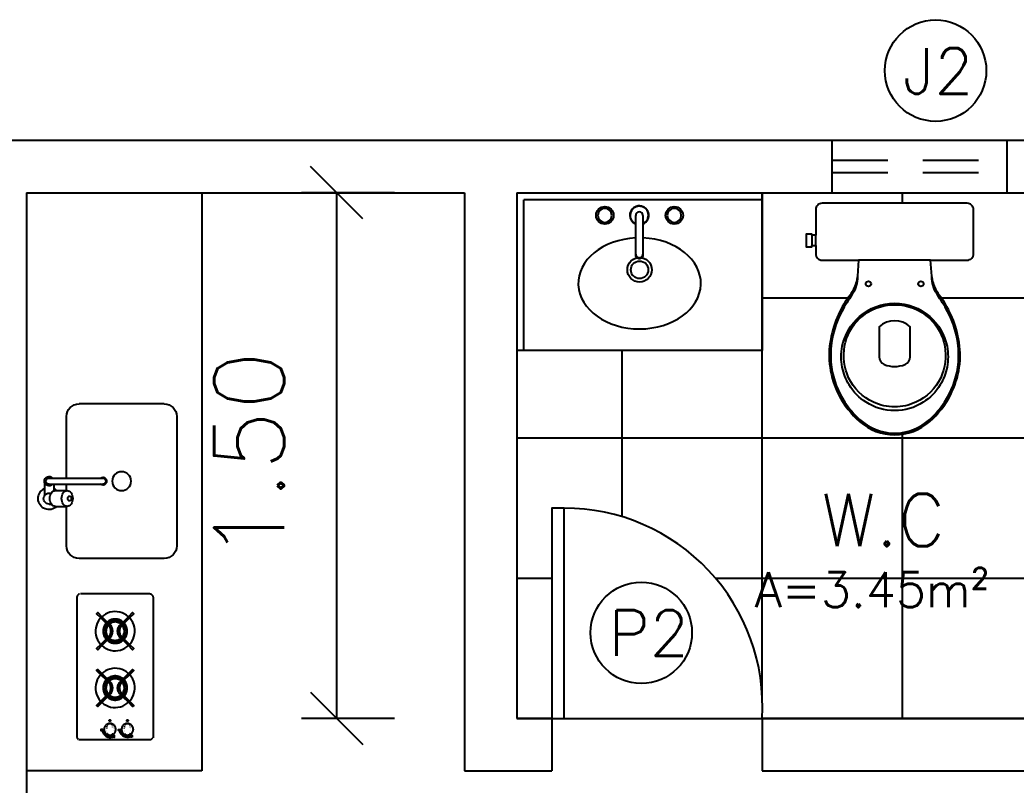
# Model space of a CAD drawing. Header units: millimetres. Extents: x 45003 to 46969, y 6653 to 6979.
# Drawn here: x 45084.497 to 45087.341, y 6719.769 to 6721.953 of the extents above; entities that cross this region are included whole.
import ezdxf

# ---------------------------------------------------------------- set-up
doc = ezdxf.new("R2010")
doc.units = ezdxf.units.MM
doc.linetypes.add('HIDDEN', pattern=[9.525, 6.35, -3.175])
for name, color, linetype in [('ARQ-ALVENARIA', 4, 'Continuous'), ('ARQ-COTAS', 30, 'Continuous'), ('ARQ-EQ-COZ', 1, 'Continuous'), ('ARQ-ESQ-01', 1, 'Continuous'), ('ARQ-ESQ-02', 2, 'Continuous'), ('ARQ-HACHURA', 253, 'Continuous'), ('ARQ-PENA-FINA-CINZA', 8, 'Continuous'), ('ARQ-PROJ-01', 1, 'HIDDEN'), ('ARQ-PÇ-HIDROSSAN', 7, 'Continuous'), ('ARQ-TEXTO2', 2, 'Continuous'), ('ARQ-TEXTO3', 3, 'Continuous')]:
    doc.layers.add(name, color=color, linetype=linetype)
doc.styles.add('ROMANS', font='romans.shx')
doc.styles.add('Romans_Anot', font='romans.shx')
doc.dimstyles.new('Escala 1-100', dxfattribs={"dimtxt": 0.2, "dimasz": 0.15, "dimexe": 0.1, "dimexo": 0.2, "dimgap": 0.15, "dimtad": 1, "dimzin": 4, "dimdsep": 46, "dimtxsty": 'Romans_Anot', "dimblk": 'OBLIQUE', "dimcen": 0.25, "dimclrd": 256, "dimclre": 256, "dimclrt": 2, "dimadec": 0, "dimazin": 0, "dimtfac": 1, "dimtix": 1, "dimtmove": 2, "dimatfit": 3, "dimfxl": 0, "dimlwd": -1, "dimlwe": -1, "dimarcsym": 0})

# ---------------------------------------------------------------- blocks, each defined once
blk = doc.blocks.new('cx-ac-01-planta')
for points in [[(0.661, 0, 0.182004), (0.623, 0.1, 0.098298), (0.548, 0.159, 0.085166), (0.468, 0.1845, 0.08648), (0.388, 0.1825, 0.067868), (0.318, 0.1605, 0.06199), (0.261, 0.1265, -0.060779), (0.228, 0.1105, -0.023796), (0.208, 0.106), (0.1625, 0.1028), (0.1625, 0.207, 0.424217), (0.1435, 0.225), (0.121, 0.225), (0.091, 0.225), (0.018, 0.225, 0.418036), (0, 0.207), (0, 0), (0, -0.207, 0.418036), (0.018, -0.225), (0.091, -0.225), (0.091, -0.2365), (0.088, -0.2365), (0.088, -0.2525), (0.106, -0.2525), (0.124, -0.2525), (0.124, -0.2365), (0.121, -0.2365), (0.121, -0.225), (0.1435, -0.225, 0.424217), (0.1625, -0.207), (0.1625, -0.1028), (0.208, -0.106, -0.023796), (0.228, -0.1105, -0.060779), (0.261, -0.1265, 0.06199), (0.318, -0.1605, 0.067868), (0.388, -0.1825, 0.08648), (0.468, -0.1845, 0.085166), (0.548, -0.159, 0.098298), (0.623, -0.1, 0.182004)], [(0.2855, 0, -0.18052), (0.323, 0.1, -0.167158), (0.408, 0.1495, -0.1), (0.468, 0.1495, -0.096291), (0.518, 0.13, -0.13332), (0.568, 0.081, -0.150886), (0.5915, 0, -0.150886), (0.568, -0.081, -0.13332), (0.518, -0.13, -0.096291), (0.468, -0.1495, -0.1), (0.408, -0.1495, -0.167158), (0.323, -0.1, -0.18052)], [(0.2895, 0, -0.186957), (0.329, 0.1, -0.162455), (0.408, 0.143, -0.149476), (0.498, 0.1315, -0.171119), (0.568, 0.0605, -0.104122), (0.5815, 0, -0.104122), (0.568, -0.0605, -0.171119), (0.498, -0.1315, -0.149476), (0.408, -0.143, -0.162455), (0.329, -0.1, -0.186957)], [(0.46, 0.03, 0.276984), (0.438, 0.0445), (0.353, 0.0445, 0.393258), (0.353, -0.0445), (0.438, -0.0445, 0.276984), (0.46, -0.03, 0.2)]]:
    blk.add_lwpolyline(points, format="xyb", close=True)
blk.add_lwpolyline([(0.21, -0.1064, -0.148706), (0.258, -0.12, -0.01798), (0.278, -0.1325, 0.048524), (0.328, -0.16, 0.075808), (0.408, -0.1815, 0.05), (0.468, -0.1805, 0.109053), (0.568, -0.142, 0.065752), (0.617, -0.1, 0.186957), (0.6565, 0, 0.186957), (0.617, 0.1, 0.065752), (0.568, 0.142, 0.109053), (0.468, 0.1805, 0.05), (0.408, 0.1815, 0.075808), (0.328, 0.16, 0.048524), (0.278, 0.1325, -0.01798), (0.258, 0.12, -0.148706), (0.21, 0.1064, -0.148706)], format="xyb")
for points in [[(0.1625, 0.1028), (0.1625, 0), (0.1625, -0.1028)], [(0.121, -0.225), (0.091, -0.225)], [(0.091, -0.2365), (0.121, -0.2365)]]:
    blk.add_lwpolyline(points)
for centre in [(0.23, 0.075), (0.23, -0.075)]:
    blk.add_circle(centre, 0.0075)
blk = doc.blocks.new('Cubinox-e-pl')
for p, q in [((0.445, 0.245), (0.175, 0.245)), ((0.135, 0.205), (0.135, 0.08)), ((0.485, -0.205), (0.485, 0.205)), ((0.08, 0.0725), (0.087, 0.0725)), ((0.0996, 0.08), (0.1372, 0.08)), ((0.065, 0), (0.065, 0.0435)), ((0.08, 0.0375), (0.087, 0.0375)), ((0.08, 0.01), (0.25, 0.01)), ((0.095, 0.01), (0.095, 0.0309)), ((0.0996, 0.03), (0.1372, 0.03)), ((0.135, 0.03), (0.135, 0.01)), ((0.08, -0.01), (0.25, -0.01)), ((0.135, -0.01), (0.135, -0.205)), ((0.445, -0.245), (0.175, -0.245))]:
    blk.add_line(p, q)
blk.add_lwpolyline([(0.0996, 0.08, 0.133256), (0.0932, 0.0783, 0.106756), (0.0871, 0.0727, 0.082828), (0.0834, 0.0649, 0.071352), (0.0819, 0.055, 0.071352), (0.0834, 0.0451, 0.082828), (0.0871, 0.0373, 0.106756), (0.0932, 0.0317, 0.133256), (0.0996, 0.03, 0.133256)], format="xyb")
for points in [[(0.1372, 0.03, 0.133256), (0.1436, 0.0317, 0.106756), (0.1497, 0.0373, 0.082828), (0.1535, 0.0451, 0.071352), (0.1549, 0.055, 0.071352), (0.1535, 0.0649, 0.082828), (0.1497, 0.0727, 0.106756), (0.1436, 0.0783, 0.133256), (0.1372, 0.08, 0.133256), (0.1308, 0.0783, 0.106756), (0.1247, 0.0727, 0.082828), (0.121, 0.0649, 0.071352), (0.1195, 0.055, 0.071352), (0.121, 0.0451, 0.082828), (0.1247, 0.0373, 0.106756), (0.1308, 0.0317, 0.133256)], [(0.1447, 0.0625, 0.133256), (0.1428, 0.062, 0.106756), (0.141, 0.0603, 0.082828), (0.1398, 0.058, 0.071352), (0.1394, 0.055, 0.071352), (0.1398, 0.052, 0.082828), (0.141, 0.0497, 0.106756), (0.1428, 0.048, 0.133256), (0.1447, 0.0475, 0.133256), (0.1466, 0.048, 0.106756), (0.1485, 0.0497, 0.082828), (0.1496, 0.052, 0.071352), (0.15, 0.055, 0.071352), (0.1496, 0.058, 0.082828), (0.1485, 0.0603, 0.106756), (0.1466, 0.062, 0.133256)]]:
    blk.add_lwpolyline(points, format="xyb", close=True)
blk.add_circle((0.31, 0), 0.03)
for centre, radius, start, end in [((0.175, 0.205), 0.04, 90, 180), ((0.445, 0.205), 0.04, 0, 90), ((0.08, 0.055), 0.035, 45.5847, 244.6231), ((0.08, 0.055), 0.0175, 90, 204.62), ((0.055, 0.0435), 0.01, 0, 24.62), ((0.08, 0.055), 0.0175, 211.0027, 270), ((0.08, 0), 0.015, 41.8103, 318.1897), ((0.08, 0), 0.01, 90.0002, 270.0002), ((0.08, 0.055), 0.035, 295.3769, 314.4153), ((0.25, 0), 0.0125, 233.1301, 126.8699), ((0.25, 0), 0.01, 270.0001, 90.0001), ((0.175, -0.205), 0.04, 180, 270), ((0.445, -0.205), 0.04, 270, 0)]:
    blk.add_arc(centre, radius, start, end)
blk = doc.blocks.new('_Oblique')
at = {"color": 0, "linetype": 'ByBlock', "lineweight": -2}
blk.add_line((-0.5, -0.5), (0.5, 0.5), dxfattribs=at)
blk = doc.blocks.new('*D206')
at = {"layer": 'ARQ-COTAS', "transparency": 16777216}
for p, q in [((45085.5665, 6721.4595), (45085.3017, 6721.4595)), ((45085.4017, 6721.4595), (45085.4017, 6719.9595)), ((45085.5665, 6719.9595), (45085.3017, 6719.9595))]:
    blk.add_line(p, q, dxfattribs=at)
at = {"layer": 'Defpoints', "color": 0, "transparency": 16777216}
for p in [(45085.7665, 6721.4595), (45085.4017, 6719.9595), (45085.7665, 6719.9595)]:
    blk.add_point(p, dxfattribs=at)
at = {"layer": 'ARQ-COTAS', "transparency": 16777216, "xscale": 0.15, "yscale": 0.15, "zscale": 0.15}
for p, rotation in [((45085.4017, 6721.4595), 90), ((45085.4017, 6719.9595), 270)]:
    blk.add_blockref('_Oblique', p, dxfattribs=dict(at, rotation=rotation))
at = {"layer": 'ARQ-COTAS', "color": 2, "transparency": 16777216, "insert": (45085.1517, 6720.7095), "char_height": 0.2, "attachment_point": 5, "rotation": 90, "style": 'Romans_Anot'}
blk.add_mtext('1.50', dxfattribs=at)

msp = doc.modelspace()

# ---------------------------------------------------------------- hatches: boundary and pattern name
at = {"layer": 'ARQ-HACHURA'}
h = msp.add_hatch(dxfattribs=at)
h.set_pattern_fill('_USER', color=256, scale=0.4, double=1, pattern_type=0)
h.set_pattern_definition([(0, (45088.2165, 6719.95947), (0, 0.4), []), (90, (45088.2165, 6719.95947), (-0.4, 2e-17), [])])
h.paths.add_polyline_path([(45087.3665, 6721.4595), (45087.3165, 6721.4595), (45086.8165, 6721.4595), (45086.6165, 6721.4595), (45086.6165, 6721.0095), (45085.9165, 6721.0095), (45085.9165, 6719.9595), (45086.0165, 6719.9595), (45086.0165, 6720.5595), (45086.0515, 6720.5595, -0.431918), (45086.6165, 6719.9595), (45087.3665, 6719.9595)])
h.paths.add_polyline_path([(45086.8103, 6720.9615, -0.08648), (45086.8123, 6721.0415, -0.067868), (45086.8343, 6721.1115, -0.06199), (45086.8683, 6721.1685, 0.060779), (45086.8843, 6721.2015, 0.023796), (45086.8888, 6721.2215), (45086.8921, 6721.267), (45086.7882, 6721.267, -0.40428), (45086.7698, 6721.2844), (45086.7698, 6721.3085), (45086.7583, 6721.3085), (45086.7583, 6721.3055), (45086.7423, 6721.3055), (45086.7423, 6721.3235), (45086.7423, 6721.3415), (45086.7583, 6721.3415), (45086.7698, 6721.3385), (45086.7698, 6721.4115, -0.414559), (45086.7876, 6721.4295), (45086.9948, 6721.4295), (45087.2019, 6721.4295, -0.413869), (45087.2198, 6721.4117), (45087.2198, 6721.3385), (45087.2198, 6721.3085), (45087.2198, 6721.286, -0.424217), (45087.2018, 6721.267), (45087.0976, 6721.267), (45087.1008, 6721.2215, 0.023796), (45087.1053, 6721.2015, 0.060779), (45087.1213, 6721.1685, -0.06199), (45087.1553, 6721.1115, -0.067868), (45087.1773, 6721.0415, -0.08648), (45087.1793, 6720.9615, -0.085166), (45087.1538, 6720.8815, -0.098298), (45087.0948, 6720.8065, -0.182004), (45086.9948, 6720.7685, -0.182004), (45086.8948, 6720.8065, -0.098298), (45086.8358, 6720.8815, -0.085166)], flags=16)
h.paths.add_polyline_path([(45086.8453, 6720.9615, -0.1), (45086.8453, 6721.0215, -0.167158), (45086.8948, 6721.1065, -0.18052), (45086.9948, 6721.144, -0.18052), (45087.0948, 6721.1065, -0.167158), (45087.1443, 6721.0215, -0.1), (45087.1443, 6720.9615, -0.096291), (45087.1248, 6720.9115, -0.13332), (45087.0758, 6720.8615, -0.150886), (45086.9948, 6720.838, -0.150886), (45086.9138, 6720.8615, -0.13332), (45086.8648, 6720.9115, -0.096291)], flags=0)
h.paths.add_polyline_path([(45086.8518, 6721.0215, -0.162455), (45086.8948, 6721.1005, -0.186957), (45086.9948, 6721.14, -0.186957), (45087.0948, 6721.1005, -0.162455), (45087.1378, 6721.0215, -0.149476), (45087.1263, 6720.9315, -0.171119), (45087.0553, 6720.8615, -0.104122), (45086.9948, 6720.848, -0.104122), (45086.9343, 6720.8615, -0.171119), (45086.8633, 6720.9315, -0.149476)], flags=0)
h.paths.add_polyline_path([(45086.9503, 6720.9915), (45086.9503, 6721.0765, -0.393258), (45087.0393, 6721.0765), (45087.0393, 6720.9936, -0.299905), (45087.0248, 6720.9695, -0.2), (45086.9648, 6720.9695, -0.276984)], flags=0)
h.paths.add_polyline_path([(45086.9123, 6721.1995, -1), (45086.9273, 6721.1995, -1)], flags=0)
h.paths.add_polyline_path([(45087.0623, 6721.1995, -1), (45087.0773, 6721.1995, -1)], flags=0)
h.paths.add_polyline_path([(45088.2165, 6721.4595), (45087.8271, 6721.4595), (45087.8271, 6721.2511), (45087.8331, 6721.2511), (45087.8331, 6721.2428), (45087.859, 6721.1462), (45087.8632, 6721.1462), (45087.8632, 6721.1379), (45087.7698, 6721.1379), (45087.7698, 6721.1462), (45087.7739, 6721.1462), (45087.7998, 6721.2428), (45087.7998, 6721.2511), (45087.8059, 6721.2511), (45087.8059, 6721.4595), (45087.3665, 6721.4595), (45087.3665, 6719.9595), (45088.2165, 6719.9595)])
h.paths.add_polyline_path([(45086.5706, 6720.2265), (45087.3444, 6720.2265), (45087.3444, 6720.4015), (45086.5706, 6720.4015)], flags=24)
h.paths.add_polyline_path([(45086.7466, 6720.4129), (45087.1788, 6720.4129), (45087.1788, 6720.6379), (45086.7466, 6720.6379)], flags=24)

# ---------------------------------------------------------------- linework, layer by layer
at = {"layer": 'ARQ-ALVENARIA'}
for p, q in [((45083.4665, 6721.6095), (45086.8165, 6721.6095)), ((45086.8165, 6721.4595), (45086.8165, 6721.6095)), ((45087.3165, 6721.6095), (45089.5165, 6721.6095)), ((45087.3165, 6721.4595), (45087.3165, 6721.6095)), ((45084.5165, 6721.4595), (45085.7665, 6721.4595)), ((45084.5165, 6721.4595), (45084.5165, 6716.1095)), ((45085.7665, 6721.4595), (45085.7665, 6719.8095)), ((45085.9165, 6721.4595), (45086.8165, 6721.4595)), ((45085.9165, 6721.4595), (45085.9165, 6719.9595)), ((45087.3165, 6721.4595), (45088.2165, 6721.4595)), ((45085.9165, 6719.9595), (45086.0165, 6719.9595)), ((45086.0165, 6719.9595), (45086.0165, 6719.8095)), ((45086.6165, 6719.9595), (45088.2165, 6719.9595)), ((45086.6165, 6719.9595), (45086.6165, 6719.8095)), ((45085.7665, 6719.8095), (45086.0165, 6719.8095)), ((45086.6165, 6719.8095), (45088.2165, 6719.8095))]:
    msp.add_line(p, q, dxfattribs=at)
at = {"layer": 'ARQ-EQ-COZ'}
for p, q in [((45085.0165, 6721.4595), (45085.0165, 6719.8095)), ((45084.7897, 6720.2247), (45084.7894, 6720.2251)), ((45084.7916, 6720.222), (45084.7897, 6720.2247)), ((45084.7932, 6720.2191), (45084.7916, 6720.222)), ((45084.7944, 6720.216), (45084.7932, 6720.2191)), ((45084.7852, 6720.1956), (45084.7894, 6720.1914)), ((45084.7894, 6720.1914), (45084.7913, 6720.1939)), ((45084.7913, 6720.1939), (45084.7929, 6720.1968)), ((45084.7929, 6720.1968), (45084.7942, 6720.1998)), ((45084.7942, 6720.1998), (45084.795, 6720.203)), ((45084.7951, 6720.2128), (45084.7944, 6720.216)), ((45084.795, 6720.203), (45084.7955, 6720.2063)), ((45084.7955, 6720.2096), (45084.7951, 6720.2128)), ((45084.7955, 6720.2063), (45084.7955, 6720.2096)), ((45084.7897, 6720.0627), (45084.7894, 6720.0631)), ((45084.7916, 6720.06), (45084.7897, 6720.0627)), ((45084.7932, 6720.0571), (45084.7916, 6720.06)), ((45084.7944, 6720.054), (45084.7932, 6720.0571)), ((45084.7951, 6720.0508), (45084.7944, 6720.054)), ((45084.7955, 6720.0476), (45084.7951, 6720.0508)), ((45084.7955, 6720.0443), (45084.7955, 6720.0476)), ((45084.7852, 6720.0336), (45084.7894, 6720.0294)), ((45084.7894, 6720.0294), (45084.7913, 6720.0319)), ((45084.7913, 6720.0319), (45084.7929, 6720.0348)), ((45084.7929, 6720.0348), (45084.7942, 6720.0378)), ((45084.7942, 6720.0378), (45084.795, 6720.041)), ((45084.795, 6720.041), (45084.7955, 6720.0443)), ((45084.7514, 6719.9436), (45084.7511, 6719.9436)), ((45084.7531, 6719.944), (45084.7531, 6719.944)), ((45084.7583, 6719.9433), (45084.758, 6719.9434)), ((45084.7593, 6719.9428), (45084.7593, 6719.9429)), ((45084.8014, 6719.9436), (45084.8011, 6719.9436)), ((45084.8031, 6719.944), (45084.8031, 6719.944)), ((45084.8083, 6719.9433), (45084.808, 6719.9434)), ((45084.8093, 6719.9428), (45084.8093, 6719.9429)), ((45084.7453, 6719.9256), (45084.7453, 6719.9256)), ((45084.7456, 6719.921), (45084.7456, 6719.921)), ((45084.7587, 6719.9126), (45084.7588, 6719.9127)), ((45084.7633, 6719.9256), (45084.7633, 6719.9256)), ((45084.7953, 6719.9256), (45084.7953, 6719.9256)), ((45084.7956, 6719.921), (45084.7956, 6719.921)), ((45084.8087, 6719.9126), (45084.8088, 6719.9127)), ((45084.8133, 6719.9256), (45084.8133, 6719.9256)), ((45085.0165, 6719.8095), (45084.5165, 6719.8095))]:
    msp.add_line(p, q, dxfattribs=at)
for points in [[(45084.6598, 6720.305), (45084.6598, 6719.9079), (45084.6599, 6719.9065), (45084.6601, 6719.9052), (45084.6606, 6719.9039), (45084.6612, 6719.9027), (45084.6619, 6719.9015), (45084.6628, 6719.9005), (45084.6638, 6719.8996)], [(45084.6675, 6720.3141), (45084.6662, 6720.3136), (45084.665, 6720.313), (45084.6638, 6720.3123), (45084.6628, 6720.3114), (45084.6619, 6720.3104), (45084.6612, 6720.3092), (45084.6606, 6720.308), (45084.6601, 6720.3067), (45084.6599, 6720.3054)], [(45084.8784, 6719.904), (45084.8784, 6720.304), (45084.8783, 6720.3054), (45084.8781, 6720.3067), (45084.8776, 6720.308), (45084.877, 6720.3092), (45084.8763, 6720.3104), (45084.8754, 6720.3114), (45084.8744, 6720.3123), (45084.8732, 6720.313), (45084.872, 6720.3136), (45084.8707, 6720.3141), (45084.8694, 6720.3143), (45084.868, 6720.3144), (45084.67, 6720.3144)], [(45084.7283, 6720.2461), (45084.7256, 6720.2431), (45084.7215, 6720.2374), (45084.7183, 6720.2311), (45084.7158, 6720.2246), (45084.7142, 6720.2177), (45084.7134, 6720.2107), (45084.7135, 6720.2037), (45084.7145, 6720.1967), (45084.7164, 6720.19), (45084.7191, 6720.1835), (45084.7226, 6720.1774), (45084.7269, 6720.1718), (45084.7282, 6720.1704)], [(45084.7492, 6720.2251), (45084.7483, 6720.226), (45084.7459, 6720.2285), (45084.7434, 6720.231), (45084.7283, 6720.2461), (45084.7163, 6720.2581), (45084.7195, 6720.2613), (45084.7314, 6720.2493), (45084.7466, 6720.2342), (45084.749, 6720.2317), (45084.7515, 6720.2292), (45084.7525, 6720.2283), (45084.7567, 6720.2241)], [(45084.8072, 6720.2494), (45084.8069, 6720.2497), (45084.8014, 6720.2541), (45084.7954, 6720.2578), (45084.789, 6720.2606), (45084.7822, 6720.2627), (45084.7753, 6720.2639), (45084.7683, 6720.2642), (45084.7613, 6720.2636), (45084.7544, 6720.2622), (45084.7478, 6720.2599), (45084.7415, 6720.2568), (45084.7356, 6720.2529), (45084.7314, 6720.2493)], [(45084.7928, 6720.188), (45084.7944, 6720.19), (45084.7965, 6720.1933), (45084.7982, 6720.1968), (45084.7994, 6720.2005), (45084.8001, 6720.2043), (45084.8004, 6720.2082), (45084.8001, 6720.2121), (45084.7994, 6720.216), (45084.7982, 6720.2197), (45084.7965, 6720.2232), (45084.7944, 6720.2265), (45084.7928, 6720.2285), (45084.7953, 6720.231), (45084.8104, 6720.2461), (45084.8224, 6720.2581), (45084.8192, 6720.2613), (45084.8072, 6720.2494), (45084.7921, 6720.2342), (45084.7896, 6720.2317), (45084.7891, 6720.2322), (45084.786, 6720.2345), (45084.7825, 6720.2363), (45084.7789, 6720.2378), (45084.7751, 6720.2387), (45084.7713, 6720.2392), (45084.7674, 6720.2392), (45084.7635, 6720.2387), (45084.7597, 6720.2378), (45084.7561, 6720.2363), (45084.7527, 6720.2345), (45084.7495, 6720.2322), (45084.749, 6720.2317)], [(45084.8104, 6720.1704), (45084.8131, 6720.1734), (45084.8171, 6720.1791), (45084.8204, 6720.1853), (45084.8229, 6720.1919), (45084.8245, 6720.1988), (45084.8252, 6720.2057), (45084.8251, 6720.2128), (45084.8241, 6720.2197), (45084.8222, 6720.2265), (45084.8195, 6720.233), (45084.816, 6720.2391), (45084.8118, 6720.2447), (45084.8104, 6720.2461)], [(45084.7434, 6720.231), (45084.7414, 6720.2286), (45084.739, 6720.2249), (45084.7372, 6720.221), (45084.7358, 6720.2168), (45084.735, 6720.2126), (45084.7348, 6720.2082), (45084.735, 6720.2039), (45084.7358, 6720.1996), (45084.7372, 6720.1955), (45084.739, 6720.1916), (45084.7414, 6720.1879), (45084.7434, 6720.1855)], [(45084.7459, 6720.2285), (45084.7442, 6720.2265), (45084.7421, 6720.2232), (45084.7404, 6720.2197), (45084.7392, 6720.216), (45084.7385, 6720.2121), (45084.7383, 6720.2082), (45084.7385, 6720.2043), (45084.7392, 6720.2005), (45084.7404, 6720.1968), (45084.7421, 6720.1933), (45084.7442, 6720.19), (45084.7459, 6720.188)], [(45084.7483, 6720.226), (45084.747, 6720.2244), (45084.7452, 6720.2215), (45084.7437, 6720.2184), (45084.7426, 6720.2151), (45084.742, 6720.2117), (45084.7418, 6720.2082), (45084.742, 6720.2048), (45084.7426, 6720.2014), (45084.7437, 6720.1981), (45084.7452, 6720.195), (45084.747, 6720.192), (45084.7483, 6720.1905)], [(45084.7921, 6720.2342), (45084.7914, 6720.2349), (45084.7878, 6720.2374), (45084.784, 6720.2395), (45084.78, 6720.2411), (45084.7758, 6720.2422), (45084.7715, 6720.2427), (45084.7672, 6720.2427), (45084.7628, 6720.2422), (45084.7586, 6720.2411), (45084.7546, 6720.2395), (45084.7508, 6720.2374), (45084.7473, 6720.2349), (45084.7466, 6720.2342)], [(45084.7871, 6720.2292), (45084.7869, 6720.2295), (45084.7841, 6720.2315), (45084.7811, 6720.2332), (45084.7778, 6720.2344), (45084.7745, 6720.2353), (45084.7711, 6720.2357), (45084.7676, 6720.2357), (45084.7642, 6720.2353), (45084.7608, 6720.2344), (45084.7576, 6720.2332), (45084.7546, 6720.2315), (45084.7518, 6720.2295), (45084.7515, 6720.2292)], [(45084.7862, 6720.2283), (45084.785, 6720.2293), (45084.7822, 6720.2311), (45084.7793, 6720.2325), (45084.7761, 6720.2336), (45084.7729, 6720.2342), (45084.7696, 6720.2345), (45084.7663, 6720.2343), (45084.7631, 6720.2337), (45084.76, 6720.2327), (45084.757, 6720.2314), (45084.7542, 6720.2296), (45084.7525, 6720.2283)], [(45084.7535, 6720.1956), (45084.7546, 6720.1973), (45084.7556, 6720.1994), (45084.7564, 6720.2015), (45084.7569, 6720.2037), (45084.7573, 6720.206), (45084.7574, 6720.2082), (45084.7573, 6720.2105), (45084.7569, 6720.2128), (45084.7564, 6720.215), (45084.7556, 6720.2171), (45084.7546, 6720.2192), (45084.7535, 6720.2209)], [(45084.7896, 6720.2317), (45084.7871, 6720.2292), (45084.7862, 6720.2283), (45084.782, 6720.2241)], [(45084.7852, 6720.2209), (45084.7894, 6720.2251), (45084.7903, 6720.226), (45084.7928, 6720.2285)], [(45084.7903, 6720.1905), (45084.7916, 6720.192), (45084.7935, 6720.195), (45084.7949, 6720.1981), (45084.796, 6720.2014), (45084.7967, 6720.2048), (45084.7969, 6720.2082), (45084.7967, 6720.2117), (45084.796, 6720.2151), (45084.7949, 6720.2184), (45084.7935, 6720.2215), (45084.7916, 6720.2244), (45084.7903, 6720.226)], [(45084.7953, 6720.1855), (45084.7973, 6720.1879), (45084.7996, 6720.1916), (45084.8015, 6720.1955), (45084.8028, 6720.1996), (45084.8036, 6720.2039), (45084.8039, 6720.2082), (45084.8036, 6720.2126), (45084.8028, 6720.2168), (45084.8015, 6720.221), (45084.7996, 6720.2249), (45084.7973, 6720.2286), (45084.7953, 6720.231)], [(45084.7493, 6720.1914), (45084.7483, 6720.1905), (45084.7459, 6720.188), (45084.7434, 6720.1855), (45084.7282, 6720.1704), (45084.7163, 6720.1584), (45084.7195, 6720.1552), (45084.7314, 6720.1671), (45084.7466, 6720.1823), (45084.749, 6720.1848), (45084.7515, 6720.1872), (45084.7518, 6720.187), (45084.7546, 6720.185), (45084.7576, 6720.1833), (45084.7608, 6720.182), (45084.7642, 6720.1812), (45084.7676, 6720.1807), (45084.7711, 6720.1807), (45084.7745, 6720.1812), (45084.7778, 6720.182), (45084.7811, 6720.1833), (45084.7841, 6720.185), (45084.7869, 6720.187), (45084.7871, 6720.1872)], [(45084.7515, 6720.1872), (45084.7525, 6720.1882), (45084.7567, 6720.1924)], [(45084.7525, 6720.1882), (45084.7537, 6720.1872), (45084.7564, 6720.1854), (45084.7594, 6720.184), (45084.7625, 6720.1829), (45084.7657, 6720.1823), (45084.769, 6720.182), (45084.7723, 6720.1822), (45084.7755, 6720.1828), (45084.7787, 6720.1837), (45084.7817, 6720.1851), (45084.7845, 6720.1868), (45084.7862, 6720.1882)], [(45084.7894, 6720.1914), (45084.7903, 6720.1905), (45084.7928, 6720.188), (45084.7953, 6720.1855), (45084.8104, 6720.1704), (45084.8224, 6720.1584), (45084.8192, 6720.1552), (45084.8072, 6720.1671), (45084.7921, 6720.1823), (45084.7896, 6720.1848), (45084.7871, 6720.1872), (45084.7862, 6720.1882), (45084.782, 6720.1924)], [(45084.7314, 6720.1671), (45084.7318, 6720.1667), (45084.7373, 6720.1624), (45084.7433, 6720.1587), (45084.7497, 6720.1558), (45084.7564, 6720.1538), (45084.7633, 6720.1526), (45084.7703, 6720.1523), (45084.7773, 6720.1528), (45084.7842, 6720.1543), (45084.7909, 6720.1566), (45084.7972, 6720.1597), (45084.803, 6720.1636), (45084.8072, 6720.1671)], [(45084.7466, 6720.1823), (45084.7473, 6720.1816), (45084.7508, 6720.179), (45084.7546, 6720.177), (45084.7586, 6720.1754), (45084.7628, 6720.1743), (45084.7672, 6720.1737), (45084.7715, 6720.1737), (45084.7758, 6720.1743), (45084.78, 6720.1754), (45084.784, 6720.177), (45084.7878, 6720.179), (45084.7914, 6720.1816), (45084.7921, 6720.1823)], [(45084.749, 6720.1848), (45084.7495, 6720.1843), (45084.7527, 6720.182), (45084.7561, 6720.1801), (45084.7597, 6720.1787), (45084.7635, 6720.1777), (45084.7674, 6720.1772), (45084.7713, 6720.1772), (45084.7751, 6720.1777), (45084.7789, 6720.1787), (45084.7825, 6720.1801), (45084.786, 6720.182), (45084.7891, 6720.1843), (45084.7896, 6720.1848)], [(45084.7283, 6720.0841), (45084.7256, 6720.0811), (45084.7215, 6720.0754), (45084.7183, 6720.0691), (45084.7158, 6720.0626), (45084.7142, 6720.0557), (45084.7134, 6720.0487), (45084.7135, 6720.0417), (45084.7145, 6720.0348), (45084.7164, 6720.028), (45084.7191, 6720.0215), (45084.7226, 6720.0154), (45084.7269, 6720.0098), (45084.7282, 6720.0084)], [(45084.7492, 6720.0631), (45084.7483, 6720.064), (45084.7459, 6720.0665), (45084.7434, 6720.069), (45084.7283, 6720.0841), (45084.7163, 6720.0961), (45084.7195, 6720.0993), (45084.7314, 6720.0873), (45084.7466, 6720.0722), (45084.749, 6720.0697), (45084.7515, 6720.0672), (45084.7525, 6720.0663), (45084.7567, 6720.0621)], [(45084.8072, 6720.0874), (45084.8069, 6720.0877), (45084.8014, 6720.0921), (45084.7954, 6720.0958), (45084.789, 6720.0986), (45084.7822, 6720.1007), (45084.7753, 6720.1019), (45084.7683, 6720.1022), (45084.7613, 6720.1016), (45084.7544, 6720.1002), (45084.7478, 6720.0979), (45084.7415, 6720.0948), (45084.7356, 6720.0909), (45084.7314, 6720.0873)], [(45084.7921, 6720.0722), (45084.7914, 6720.0729), (45084.7878, 6720.0754), (45084.784, 6720.0775), (45084.78, 6720.0791), (45084.7758, 6720.0802), (45084.7715, 6720.0807), (45084.7672, 6720.0807), (45084.7628, 6720.0802), (45084.7586, 6720.0791), (45084.7546, 6720.0775), (45084.7508, 6720.0754), (45084.7473, 6720.0729), (45084.7466, 6720.0722)], [(45084.7928, 6720.026), (45084.7944, 6720.028), (45084.7965, 6720.0313), (45084.7982, 6720.0348), (45084.7994, 6720.0385), (45084.8001, 6720.0423), (45084.8004, 6720.0462), (45084.8001, 6720.0501), (45084.7994, 6720.054), (45084.7982, 6720.0577), (45084.7965, 6720.0612), (45084.7944, 6720.0645), (45084.7928, 6720.0665), (45084.7953, 6720.069), (45084.8104, 6720.0841), (45084.8224, 6720.0961), (45084.8192, 6720.0993), (45084.8072, 6720.0874), (45084.7921, 6720.0722), (45084.7896, 6720.0697), (45084.7891, 6720.0702), (45084.786, 6720.0725), (45084.7825, 6720.0743), (45084.7789, 6720.0758), (45084.7751, 6720.0767), (45084.7713, 6720.0772), (45084.7674, 6720.0772), (45084.7635, 6720.0767), (45084.7597, 6720.0758), (45084.7561, 6720.0743), (45084.7527, 6720.0725), (45084.7495, 6720.0702), (45084.749, 6720.0697)], [(45084.8104, 6720.0084), (45084.8131, 6720.0114), (45084.8171, 6720.0171), (45084.8204, 6720.0233), (45084.8229, 6720.0299), (45084.8245, 6720.0368), (45084.8252, 6720.0437), (45084.8251, 6720.0508), (45084.8241, 6720.0577), (45084.8222, 6720.0645), (45084.8195, 6720.071), (45084.816, 6720.0771), (45084.8118, 6720.0827), (45084.8104, 6720.0841)], [(45084.7434, 6720.069), (45084.7414, 6720.0666), (45084.739, 6720.0629), (45084.7372, 6720.059), (45084.7358, 6720.0548), (45084.735, 6720.0506), (45084.7348, 6720.0462), (45084.735, 6720.0419), (45084.7358, 6720.0376), (45084.7372, 6720.0335), (45084.739, 6720.0296), (45084.7414, 6720.0259), (45084.7434, 6720.0235)], [(45084.7459, 6720.0665), (45084.7442, 6720.0645), (45084.7421, 6720.0612), (45084.7404, 6720.0577), (45084.7392, 6720.054), (45084.7385, 6720.0501), (45084.7383, 6720.0462), (45084.7385, 6720.0423), (45084.7392, 6720.0385), (45084.7404, 6720.0348), (45084.7421, 6720.0313), (45084.7442, 6720.028), (45084.7459, 6720.026)], [(45084.7483, 6720.064), (45084.747, 6720.0624), (45084.7452, 6720.0595), (45084.7437, 6720.0564), (45084.7426, 6720.0531), (45084.742, 6720.0497), (45084.7418, 6720.0462), (45084.742, 6720.0428), (45084.7426, 6720.0394), (45084.7437, 6720.0361), (45084.7452, 6720.033), (45084.747, 6720.03), (45084.7483, 6720.0285)], [(45084.7871, 6720.0672), (45084.7869, 6720.0675), (45084.7841, 6720.0695), (45084.7811, 6720.0712), (45084.7778, 6720.0724), (45084.7745, 6720.0733), (45084.7711, 6720.0737), (45084.7676, 6720.0737), (45084.7642, 6720.0733), (45084.7608, 6720.0724), (45084.7576, 6720.0712), (45084.7546, 6720.0695), (45084.7518, 6720.0675), (45084.7515, 6720.0672)], [(45084.7862, 6720.0663), (45084.785, 6720.0673), (45084.7822, 6720.0691), (45084.7793, 6720.0705), (45084.7761, 6720.0716), (45084.7729, 6720.0722), (45084.7696, 6720.0725), (45084.7663, 6720.0723), (45084.7631, 6720.0717), (45084.76, 6720.0707), (45084.757, 6720.0694), (45084.7542, 6720.0676), (45084.7525, 6720.0663)], [(45084.7535, 6720.0336), (45084.7546, 6720.0353), (45084.7556, 6720.0374), (45084.7564, 6720.0395), (45084.7569, 6720.0417), (45084.7573, 6720.044), (45084.7574, 6720.0462), (45084.7573, 6720.0485), (45084.7569, 6720.0508), (45084.7564, 6720.053), (45084.7556, 6720.0551), (45084.7546, 6720.0572), (45084.7535, 6720.0589)], [(45084.7896, 6720.0697), (45084.7871, 6720.0672), (45084.7862, 6720.0663), (45084.782, 6720.0621)], [(45084.7852, 6720.0589), (45084.7894, 6720.0631), (45084.7903, 6720.064), (45084.7928, 6720.0665)], [(45084.7903, 6720.0285), (45084.7916, 6720.03), (45084.7935, 6720.033), (45084.7949, 6720.0361), (45084.796, 6720.0394), (45084.7967, 6720.0428), (45084.7969, 6720.0462), (45084.7967, 6720.0497), (45084.796, 6720.0531), (45084.7949, 6720.0564), (45084.7935, 6720.0595), (45084.7916, 6720.0624), (45084.7903, 6720.064)], [(45084.7953, 6720.0235), (45084.7973, 6720.0259), (45084.7996, 6720.0296), (45084.8015, 6720.0335), (45084.8028, 6720.0376), (45084.8036, 6720.0419), (45084.8039, 6720.0462), (45084.8036, 6720.0506), (45084.8028, 6720.0548), (45084.8015, 6720.059), (45084.7996, 6720.0629), (45084.7973, 6720.0666), (45084.7953, 6720.069)], [(45084.7493, 6720.0294), (45084.7483, 6720.0285), (45084.7459, 6720.026), (45084.7434, 6720.0235), (45084.7282, 6720.0084), (45084.7163, 6719.9964), (45084.7195, 6719.9932), (45084.7314, 6720.0051), (45084.7466, 6720.0203), (45084.749, 6720.0228), (45084.7515, 6720.0252), (45084.7518, 6720.025), (45084.7546, 6720.023), (45084.7576, 6720.0213), (45084.7608, 6720.02), (45084.7642, 6720.0192), (45084.7676, 6720.0187), (45084.7711, 6720.0187), (45084.7745, 6720.0192), (45084.7778, 6720.02), (45084.7811, 6720.0213), (45084.7841, 6720.023), (45084.7869, 6720.025), (45084.7871, 6720.0252)], [(45084.7466, 6720.0203), (45084.7473, 6720.0196), (45084.7508, 6720.0171), (45084.7546, 6720.015), (45084.7586, 6720.0134), (45084.7628, 6720.0123), (45084.7672, 6720.0117), (45084.7715, 6720.0117), (45084.7758, 6720.0123), (45084.78, 6720.0134), (45084.784, 6720.015), (45084.7878, 6720.0171), (45084.7914, 6720.0196), (45084.7921, 6720.0203)], [(45084.749, 6720.0228), (45084.7495, 6720.0223), (45084.7527, 6720.02), (45084.7561, 6720.0181), (45084.7597, 6720.0167), (45084.7635, 6720.0157), (45084.7674, 6720.0152), (45084.7713, 6720.0152), (45084.7751, 6720.0157), (45084.7789, 6720.0167), (45084.7825, 6720.0181), (45084.786, 6720.02), (45084.7891, 6720.0223), (45084.7896, 6720.0228)], [(45084.7515, 6720.0252), (45084.7525, 6720.0262), (45084.7567, 6720.0304)], [(45084.7525, 6720.0262), (45084.7537, 6720.0252), (45084.7564, 6720.0234), (45084.7594, 6720.022), (45084.7625, 6720.0209), (45084.7657, 6720.0203), (45084.769, 6720.02), (45084.7723, 6720.0202), (45084.7755, 6720.0208), (45084.7787, 6720.0217), (45084.7817, 6720.0231), (45084.7845, 6720.0248), (45084.7862, 6720.0262)], [(45084.7894, 6720.0294), (45084.7903, 6720.0285), (45084.7928, 6720.026), (45084.7953, 6720.0235), (45084.8104, 6720.0084), (45084.8224, 6719.9964), (45084.8192, 6719.9932), (45084.8072, 6720.0052), (45084.7921, 6720.0203), (45084.7896, 6720.0228), (45084.7871, 6720.0252), (45084.7862, 6720.0262), (45084.782, 6720.0304)], [(45084.7314, 6720.0051), (45084.7318, 6720.0048), (45084.7373, 6720.0004), (45084.7433, 6719.9967), (45084.7497, 6719.9938), (45084.7564, 6719.9918), (45084.7633, 6719.9906), (45084.7703, 6719.9903), (45084.7773, 6719.9909), (45084.7842, 6719.9923), (45084.7909, 6719.9946), (45084.7972, 6719.9977), (45084.803, 6720.0016), (45084.8072, 6720.0052)], [(45084.7456, 6719.9348), (45084.7456, 6719.9348), (45084.7456, 6719.9347)], [(45084.7467, 6719.9403), (45084.7466, 6719.9401), (45084.7465, 6719.94)], [(45084.7467, 6719.9404), (45084.7468, 6719.9406), (45084.747, 6719.9408), (45084.7471, 6719.941)], [(45084.7481, 6719.942), (45084.7477, 6719.9417), (45084.7475, 6719.9415), (45084.7474, 6719.9414)], [(45084.7484, 6719.9423), (45084.7482, 6719.9421), (45084.7481, 6719.9421)], [(45084.749, 6719.9427), (45084.7488, 6719.9426), (45084.7485, 6719.9423)], [(45084.7502, 6719.9432), (45084.7499, 6719.9432), (45084.7491, 6719.9428)], [(45084.7509, 6719.9435), (45084.7508, 6719.9435), (45084.7507, 6719.9435), (45084.7503, 6719.9433)], [(45084.7575, 6719.9436), (45084.7567, 6719.9438), (45084.7567, 6719.9438), (45084.7566, 6719.9438), (45084.7566, 6719.9438), (45084.7565, 6719.9438), (45084.7562, 6719.9439), (45084.7555, 6719.944), (45084.7555, 6719.944), (45084.7543, 6719.944), (45084.7531, 6719.944), (45084.7531, 6719.944), (45084.7524, 6719.9439), (45084.7522, 6719.9438), (45084.752, 6719.9438), (45084.7519, 6719.9438), (45084.7519, 6719.9438)], [(45084.7579, 6719.9435), (45084.7578, 6719.9435), (45084.7577, 6719.9435), (45084.7575, 6719.9436)], [(45084.7591, 6719.943), (45084.7587, 6719.9432), (45084.7584, 6719.9433)], [(45084.7598, 6719.9426), (45084.7597, 6719.9426), (45084.7596, 6719.9427), (45084.7595, 6719.9427)], [(45084.7612, 6719.9414), (45084.7611, 6719.9415), (45084.7609, 6719.9417), (45084.7609, 6719.9417), (45084.7604, 6719.9421), (45084.7603, 6719.9422)], [(45084.7619, 6719.9404), (45084.7617, 6719.9407), (45084.7617, 6719.9408), (45084.7616, 6719.9409)], [(45084.7623, 6719.9394), (45084.762, 6719.9401), (45084.762, 6719.9403)], [(45084.763, 6719.9347), (45084.763, 6719.9348), (45084.763, 6719.9348)], [(45084.7956, 6719.9348), (45084.7956, 6719.9348), (45084.7956, 6719.9347)], [(45084.7967, 6719.9403), (45084.7966, 6719.9401), (45084.7965, 6719.94)], [(45084.7967, 6719.9404), (45084.7968, 6719.9406), (45084.797, 6719.9408), (45084.7971, 6719.941)], [(45084.7981, 6719.942), (45084.7977, 6719.9417), (45084.7975, 6719.9415), (45084.7974, 6719.9414)], [(45084.7984, 6719.9423), (45084.7982, 6719.9421), (45084.7981, 6719.9421)], [(45084.799, 6719.9427), (45084.7988, 6719.9426), (45084.7985, 6719.9423)], [(45084.8002, 6719.9432), (45084.7999, 6719.9432), (45084.7991, 6719.9428)], [(45084.8009, 6719.9435), (45084.8008, 6719.9435), (45084.8007, 6719.9435), (45084.8003, 6719.9433)], [(45084.8075, 6719.9436), (45084.8067, 6719.9438), (45084.8067, 6719.9438), (45084.8066, 6719.9438), (45084.8066, 6719.9438), (45084.8065, 6719.9438), (45084.8062, 6719.9439), (45084.8055, 6719.944), (45084.8055, 6719.944), (45084.8043, 6719.944), (45084.8031, 6719.944), (45084.8031, 6719.944), (45084.8024, 6719.9439), (45084.8022, 6719.9438), (45084.802, 6719.9438), (45084.8019, 6719.9438), (45084.8019, 6719.9438)], [(45084.8057, 6719.9518), (45084.8053, 6719.9515), (45084.8048, 6719.9513), (45084.8043, 6719.9512), (45084.8038, 6719.9513), (45084.8033, 6719.9515), (45084.8029, 6719.9518), (45084.8026, 6719.9522), (45084.8024, 6719.9527), (45084.8023, 6719.9532), (45084.8024, 6719.9537), (45084.8026, 6719.9542)], [(45084.8026, 6719.9542), (45084.8029, 6719.9546), (45084.8033, 6719.9549), (45084.8038, 6719.9551), (45084.8043, 6719.9552), (45084.8048, 6719.9551), (45084.8053, 6719.9549), (45084.8057, 6719.9546), (45084.806, 6719.9542), (45084.8062, 6719.9537), (45084.8063, 6719.9532), (45084.8062, 6719.9527), (45084.806, 6719.9522), (45084.8057, 6719.9518)], [(45084.8079, 6719.9435), (45084.8078, 6719.9435), (45084.8077, 6719.9435), (45084.8075, 6719.9436)], [(45084.8091, 6719.943), (45084.8087, 6719.9432), (45084.8084, 6719.9433)], [(45084.8098, 6719.9426), (45084.8097, 6719.9426), (45084.8096, 6719.9427), (45084.8095, 6719.9427)], [(45084.8112, 6719.9414), (45084.8111, 6719.9415), (45084.8109, 6719.9417), (45084.8109, 6719.9417), (45084.8104, 6719.9421), (45084.8103, 6719.9422)], [(45084.8119, 6719.9404), (45084.8117, 6719.9407), (45084.8117, 6719.9408), (45084.8116, 6719.9409)], [(45084.8123, 6719.9394), (45084.812, 6719.9401), (45084.812, 6719.9403)], [(45084.813, 6719.9347), (45084.813, 6719.9348), (45084.813, 6719.9348)], [(45084.6658, 6719.8988), (45084.868, 6719.8988), (45084.8694, 6719.8989), (45084.8707, 6719.8991), (45084.872, 6719.8996), (45084.8732, 6719.9002), (45084.8744, 6719.9009), (45084.8754, 6719.9018), (45084.8763, 6719.9028), (45084.877, 6719.904)], [(45084.739, 6719.914), (45084.7375, 6719.9159), (45084.7362, 6719.9179), (45084.7352, 6719.9201), (45084.7345, 6719.9224), (45084.734, 6719.9248), (45084.7338, 6719.9272), (45084.7288, 6719.9272), (45084.7288, 6719.9252), (45084.7323, 6719.9252)], [(45084.7323, 6719.9252), (45084.7324, 6719.9246), (45084.7329, 6719.922), (45084.7337, 6719.9195), (45084.7348, 6719.9172), (45084.7361, 6719.9149), (45084.7377, 6719.9129), (45084.7395, 6719.911), (45084.7416, 6719.9094), (45084.7437, 6719.908)], [(45084.7437, 6719.908), (45084.7461, 6719.9068), (45084.7485, 6719.906), (45084.751, 6719.9054), (45084.7536, 6719.9051), (45084.7562, 6719.9051), (45084.7588, 6719.9054), (45084.7613, 6719.906), (45084.7638, 6719.9068), (45084.7654, 6719.9076), (45084.7654, 6719.9057), (45084.7674, 6719.9057), (45084.7674, 6719.9102), (45084.7666, 6719.9102), (45084.7653, 6719.9094), (45084.7632, 6719.9083), (45084.7609, 6719.9075), (45084.7585, 6719.907), (45084.7561, 6719.9067), (45084.7537, 6719.9067), (45084.7513, 6719.907), (45084.749, 6719.9075), (45084.7467, 6719.9083), (45084.7445, 6719.9094), (45084.7425, 6719.9107), (45084.7406, 6719.9122), (45084.739, 6719.914)], [(45084.7453, 6719.9302), (45084.7453, 6719.9302), (45084.7453, 6719.9301)], [(45084.7465, 6719.9158), (45084.7466, 6719.9157), (45084.7467, 6719.9155)], [(45084.747, 6719.915), (45084.7469, 6719.915), (45084.7467, 6719.9154)], [(45084.7478, 6719.914), (45084.7475, 6719.9142), (45084.7475, 6719.9143), (45084.7475, 6719.9143)], [(45084.7481, 6719.9137), (45084.7482, 6719.9137), (45084.7484, 6719.9135)], [(45084.7485, 6719.9134), (45084.7489, 6719.9132), (45084.749, 6719.9131), (45084.7491, 6719.9131)], [(45084.7498, 6719.9127), (45084.7499, 6719.9126), (45084.7508, 6719.9123), (45084.7509, 6719.9123), (45084.7511, 6719.9122)], [(45084.7514, 6719.9122), (45084.752, 6719.912), (45084.7525, 6719.9119)], [(45084.7531, 6719.9118), (45084.7531, 6719.9118), (45084.7543, 6719.9118), (45084.7555, 6719.9118), (45084.7555, 6719.9118)], [(45084.7561, 6719.9119), (45084.7566, 6719.912), (45084.7571, 6719.9121)], [(45084.7573, 6719.9122), (45084.7577, 6719.9123), (45084.7578, 6719.9123), (45084.7584, 6719.9125)], [(45084.7597, 6719.9132), (45084.7596, 6719.9131), (45084.7596, 6719.9131), (45084.7595, 6719.9131)], [(45084.7603, 6719.9136), (45084.7604, 6719.9137), (45084.7605, 6719.9137)], [(45084.7608, 6719.914), (45084.761, 6719.9142), (45084.7611, 6719.9143), (45084.7612, 6719.9143)], [(45084.7619, 6719.9154), (45084.7617, 6719.915), (45084.7617, 6719.915), (45084.7616, 6719.9149)], [(45084.762, 6719.9156), (45084.762, 6719.9157), (45084.7622, 6719.9161)], [(45084.7633, 6719.9301), (45084.7633, 6719.9302), (45084.7633, 6719.9302)], [(45084.7953, 6719.9302), (45084.7953, 6719.9302), (45084.7953, 6719.9301)], [(45084.7965, 6719.9158), (45084.7966, 6719.9157), (45084.7967, 6719.9155)], [(45084.797, 6719.915), (45084.7969, 6719.915), (45084.7967, 6719.9154)], [(45084.7978, 6719.914), (45084.7975, 6719.9142), (45084.7975, 6719.9143), (45084.7975, 6719.9143)], [(45084.7981, 6719.9137), (45084.7982, 6719.9137), (45084.7984, 6719.9135)], [(45084.7985, 6719.9134), (45084.7989, 6719.9132), (45084.799, 6719.9131), (45084.7991, 6719.9131)], [(45084.7998, 6719.9127), (45084.7999, 6719.9126), (45084.8008, 6719.9123), (45084.8009, 6719.9123), (45084.8011, 6719.9122)], [(45084.8014, 6719.9122), (45084.802, 6719.912), (45084.8025, 6719.9119)], [(45084.8031, 6719.9118), (45084.8031, 6719.9118), (45084.8043, 6719.9118), (45084.8055, 6719.9118), (45084.8055, 6719.9118)], [(45084.8061, 6719.9119), (45084.8066, 6719.912), (45084.8071, 6719.9121)], [(45084.8073, 6719.9122), (45084.8077, 6719.9123), (45084.8078, 6719.9123), (45084.8084, 6719.9125)], [(45084.8097, 6719.9132), (45084.8096, 6719.9131), (45084.8096, 6719.9131), (45084.8095, 6719.9131)], [(45084.8103, 6719.9136), (45084.8104, 6719.9137), (45084.8105, 6719.9137)], [(45084.8108, 6719.914), (45084.811, 6719.9142), (45084.8111, 6719.9143), (45084.8112, 6719.9143)], [(45084.8119, 6719.9154), (45084.8117, 6719.915), (45084.8117, 6719.915), (45084.8116, 6719.9149)], [(45084.812, 6719.9156), (45084.812, 6719.9157), (45084.8122, 6719.9161)], [(45084.8133, 6719.9301), (45084.8133, 6719.9302), (45084.8133, 6719.9302)]]:
    msp.add_lwpolyline(points, dxfattribs=at)
for points in [[(45084.7457, 6720.2197), (45084.7445, 6720.2166), (45084.7436, 6720.2135), (45084.7432, 6720.2102), (45084.7431, 6720.2069), (45084.7435, 6720.2036), (45084.7443, 6720.2004), (45084.7455, 6720.1973), (45084.747, 6720.1944), (45084.7489, 6720.1918), (45084.7493, 6720.1914), (45084.7535, 6720.1956), (45084.7567, 6720.1924), (45084.7584, 6720.1948), (45084.7598, 6720.1973), (45084.7608, 6720.1999), (45084.7616, 6720.2026), (45084.7621, 6720.2054), (45084.7622, 6720.2082), (45084.7621, 6720.2111), (45084.7616, 6720.2138), (45084.7608, 6720.2166), (45084.7598, 6720.2192), (45084.7584, 6720.2216), (45084.7567, 6720.2241), (45084.7535, 6720.2209), (45084.7492, 6720.2251), (45084.7473, 6720.2226)], [(45084.7841, 6720.2192), (45084.7831, 6720.2171), (45084.7823, 6720.215), (45084.7817, 6720.2128), (45084.7814, 6720.2105), (45084.7812, 6720.2082), (45084.7814, 6720.206), (45084.7817, 6720.2037), (45084.7823, 6720.2015), (45084.7831, 6720.1994), (45084.7841, 6720.1973), (45084.7852, 6720.1956), (45084.782, 6720.1924), (45084.7803, 6720.1948), (45084.7789, 6720.1973), (45084.7778, 6720.1999), (45084.777, 6720.2026), (45084.7766, 6720.2054), (45084.7764, 6720.2082), (45084.7766, 6720.2111), (45084.777, 6720.2138), (45084.7778, 6720.2166), (45084.7789, 6720.2192), (45084.7803, 6720.2216), (45084.782, 6720.2241), (45084.7852, 6720.2209)], [(45084.7457, 6720.0577), (45084.7445, 6720.0546), (45084.7436, 6720.0515), (45084.7432, 6720.0482), (45084.7431, 6720.0449), (45084.7435, 6720.0416), (45084.7443, 6720.0384), (45084.7455, 6720.0354), (45084.747, 6720.0325), (45084.7489, 6720.0298), (45084.7493, 6720.0294), (45084.7535, 6720.0336), (45084.7567, 6720.0304), (45084.7584, 6720.0328), (45084.7598, 6720.0353), (45084.7608, 6720.0379), (45084.7616, 6720.0406), (45084.7621, 6720.0434), (45084.7622, 6720.0462), (45084.7621, 6720.0491), (45084.7616, 6720.0518), (45084.7608, 6720.0546), (45084.7598, 6720.0572), (45084.7584, 6720.0596), (45084.7567, 6720.0621), (45084.7535, 6720.0589), (45084.7492, 6720.0631), (45084.7473, 6720.0606)], [(45084.7841, 6720.0572), (45084.7831, 6720.0551), (45084.7823, 6720.053), (45084.7817, 6720.0508), (45084.7814, 6720.0485), (45084.7812, 6720.0462), (45084.7814, 6720.044), (45084.7817, 6720.0417), (45084.7823, 6720.0395), (45084.7831, 6720.0374), (45084.7841, 6720.0353), (45084.7852, 6720.0336), (45084.782, 6720.0304), (45084.7803, 6720.0328), (45084.7789, 6720.0353), (45084.7778, 6720.0379), (45084.777, 6720.0406), (45084.7766, 6720.0434), (45084.7764, 6720.0462), (45084.7766, 6720.0491), (45084.777, 6720.0518), (45084.7778, 6720.0546), (45084.7789, 6720.0572), (45084.7803, 6720.0596), (45084.782, 6720.0621), (45084.7852, 6720.0589)], [(45084.7711, 6719.93), (45084.7707, 6719.9321), (45084.7701, 6719.9341), (45084.7692, 6719.936), (45084.768, 6719.9378), (45084.7667, 6719.9395), (45084.7651, 6719.9409), (45084.7634, 6719.9422), (45084.7615, 6719.9432), (45084.7595, 6719.944), (45084.7575, 6719.9445), (45084.7554, 6719.9448), (45084.7532, 6719.9448), (45084.7511, 6719.9445), (45084.7491, 6719.944), (45084.7471, 6719.9432), (45084.7452, 6719.9422), (45084.7435, 6719.9409), (45084.7419, 6719.9395), (45084.7406, 6719.9378), (45084.7394, 6719.936), (45084.7385, 6719.9341), (45084.7379, 6719.9321), (45084.7375, 6719.93), (45084.7373, 6719.9278), (45084.7375, 6719.9257), (45084.7379, 6719.9236), (45084.7385, 6719.9216), (45084.7394, 6719.9197), (45084.7406, 6719.9179), (45084.7419, 6719.9162), (45084.7435, 6719.9148), (45084.7452, 6719.9135), (45084.7471, 6719.9125), (45084.7491, 6719.9117), (45084.7511, 6719.9112), (45084.7532, 6719.9109), (45084.7554, 6719.9109), (45084.7575, 6719.9112), (45084.7595, 6719.9117), (45084.7615, 6719.9125), (45084.7634, 6719.9135), (45084.7651, 6719.9148), (45084.7667, 6719.9162), (45084.768, 6719.9179), (45084.7692, 6719.9197), (45084.7701, 6719.9216), (45084.7707, 6719.9236), (45084.7711, 6719.9257), (45084.7713, 6719.9278)], [(45084.7538, 6719.9551), (45084.7543, 6719.9552), (45084.7548, 6719.9551), (45084.7553, 6719.9549), (45084.7557, 6719.9546), (45084.756, 6719.9542), (45084.7562, 6719.9537), (45084.7563, 6719.9532), (45084.7562, 6719.9527), (45084.756, 6719.9522), (45084.7557, 6719.9518), (45084.7553, 6719.9515), (45084.7548, 6719.9513), (45084.7543, 6719.9512), (45084.7538, 6719.9513), (45084.7533, 6719.9515), (45084.7529, 6719.9518), (45084.7526, 6719.9522), (45084.7524, 6719.9527), (45084.7523, 6719.9532), (45084.7524, 6719.9537), (45084.7526, 6719.9542), (45084.7529, 6719.9546), (45084.7533, 6719.9549)], [(45084.8211, 6719.93), (45084.8207, 6719.9321), (45084.8201, 6719.9341), (45084.8192, 6719.936), (45084.818, 6719.9378), (45084.8167, 6719.9395), (45084.8151, 6719.9409), (45084.8134, 6719.9422), (45084.8115, 6719.9432), (45084.8095, 6719.944), (45084.8075, 6719.9445), (45084.8054, 6719.9448), (45084.8032, 6719.9448), (45084.8011, 6719.9445), (45084.7991, 6719.944), (45084.7971, 6719.9432), (45084.7952, 6719.9422), (45084.7935, 6719.9409), (45084.7919, 6719.9395), (45084.7906, 6719.9378), (45084.7894, 6719.936), (45084.7885, 6719.9341), (45084.7879, 6719.9321), (45084.7875, 6719.93), (45084.7873, 6719.9278), (45084.7875, 6719.9257), (45084.7879, 6719.9236), (45084.7885, 6719.9216), (45084.7894, 6719.9197), (45084.7906, 6719.9179), (45084.7919, 6719.9162), (45084.7935, 6719.9148), (45084.7952, 6719.9135), (45084.7971, 6719.9125), (45084.7991, 6719.9117), (45084.8011, 6719.9112), (45084.8032, 6719.9109), (45084.8054, 6719.9109), (45084.8075, 6719.9112), (45084.8095, 6719.9117), (45084.8115, 6719.9125), (45084.8134, 6719.9135), (45084.8151, 6719.9148), (45084.8167, 6719.9162), (45084.818, 6719.9179), (45084.8192, 6719.9197), (45084.8201, 6719.9216), (45084.8207, 6719.9236), (45084.8211, 6719.9257), (45084.8213, 6719.9278)], [(45084.8174, 6719.9057), (45084.8154, 6719.9057), (45084.8154, 6719.9076), (45084.8138, 6719.9068), (45084.8113, 6719.906), (45084.8088, 6719.9054), (45084.8062, 6719.9051), (45084.8036, 6719.9051), (45084.801, 6719.9054), (45084.7985, 6719.906), (45084.7961, 6719.9068), (45084.7937, 6719.908), (45084.7916, 6719.9094), (45084.7895, 6719.911), (45084.7877, 6719.9129), (45084.7861, 6719.9149), (45084.7848, 6719.9172), (45084.7837, 6719.9195), (45084.7829, 6719.922), (45084.7824, 6719.9246), (45084.7823, 6719.9252), (45084.7788, 6719.9252), (45084.7788, 6719.9272), (45084.7838, 6719.9272), (45084.784, 6719.9248), (45084.7845, 6719.9224), (45084.7852, 6719.9201), (45084.7862, 6719.9179), (45084.7875, 6719.9159), (45084.789, 6719.914), (45084.7906, 6719.9122), (45084.7925, 6719.9107), (45084.7945, 6719.9094), (45084.7967, 6719.9083), (45084.799, 6719.9075), (45084.8013, 6719.907), (45084.8037, 6719.9067), (45084.8061, 6719.9067), (45084.8085, 6719.907), (45084.8109, 6719.9075), (45084.8132, 6719.9083), (45084.8153, 6719.9094), (45084.8166, 6719.9102), (45084.8174, 6719.9102)]]:
    msp.add_lwpolyline(points, close=True, dxfattribs=at)
at = {"layer": 'ARQ-ESQ-01'}
for p, q in [((45086.8165, 6721.6095), (45087.3165, 6721.6095)), ((45086.8165, 6721.4595), (45087.3165, 6721.4595))]:
    msp.add_line(p, q, dxfattribs=at)
at = {"layer": 'ARQ-ESQ-01', "ltscale": 0.03}
for centre in [(45087.1117, 6721.8079), (45086.2715, 6720.2036)]:
    msp.add_circle(centre, 0.1447, dxfattribs=at)
at = {"layer": 'ARQ-ESQ-01'}
msp.add_arc((45086.0515, 6719.9935), 0.566, 356.5584, 90, dxfattribs=at)
at = {"layer": 'ARQ-ESQ-02'}
msp.add_lwpolyline([(45086.0165, 6719.9595), (45086.0515, 6719.9595), (45086.0515, 6720.5595), (45086.0165, 6720.5595)], close=True, dxfattribs=at)
at = {"layer": 'ARQ-PENA-FINA-CINZA'}
msp.add_line((45086.0515, 6719.9595), (45086.6165, 6719.9595), dxfattribs=at)
at = {"layer": 'ARQ-PROJ-01', "ltscale": 0.025}
for p, q in [((45086.8165, 6721.552), (45087.3165, 6721.552)), ((45086.8165, 6721.517), (45087.3165, 6721.517))]:
    msp.add_line(p, q, dxfattribs=at)
at = {"layer": 'ARQ-PÇ-HIDROSSAN', "ltscale": 0.03}
for p, q in [((45086.6165, 6721.4395), (45085.9365, 6721.4395)), ((45085.9365, 6721.0095), (45085.9365, 6721.4395)), ((45086.6165, 6721.4595), (45086.6165, 6721.0095)), ((45086.6165, 6721.0095), (45085.9165, 6721.0095))]:
    msp.add_line(p, q, dxfattribs=at)
at = {"layer": 'ARQ-PÇ-HIDROSSAN'}
for p, q in [((45086.2555, 6721.2844), (45086.2555, 6721.3949)), ((45086.2761, 6721.3949), (45086.2761, 6721.2844)), ((45086.2555, 6721.283), (45086.2555, 6721.2844)), ((45086.2555, 6721.2812), (45086.2555, 6721.2823)), ((45086.2761, 6721.2844), (45086.2761, 6721.283)), ((45086.2761, 6721.2823), (45086.2761, 6721.2812))]:
    msp.add_line(p, q, dxfattribs=at)
for points in [[(45086.2555, 6721.2844, 0), (45086.2555, 6721.2844, 0)], [(45086.2555, 6721.2844, 0), (45086.2556, 6721.2826, 0), (45086.2561, 6721.2808, 0), (45086.2569, 6721.2792, 0), (45086.2579, 6721.2778, 0), (45086.2592, 6721.2765, 0), (45086.2607, 6721.2755, 0), (45086.2623, 6721.2747, 0), (45086.264, 6721.2743, 0), (45086.2658, 6721.2741, 0)], [(45086.2761, 6721.283, 0), (45086.276, 6721.2812, 0), (45086.2755, 6721.2795, 0), (45086.2747, 6721.2779, 0), (45086.2737, 6721.2764, 0), (45086.2724, 6721.2751, 0), (45086.271, 6721.2741, 0), (45086.2693, 6721.2734, 0), (45086.2676, 6721.2729, 0), (45086.2658, 6721.2727, 0), (45086.264, 6721.2729, 0), (45086.2623, 6721.2734, 0), (45086.2606, 6721.2741, 0), (45086.2592, 6721.2751, 0), (45086.2579, 6721.2764, 0), (45086.2569, 6721.2779, 0), (45086.2561, 6721.2795, 0), (45086.2556, 6721.2812, 0), (45086.2555, 6721.283, 0)], [(45086.2761, 6721.2812, 0), (45086.2759, 6721.2794, 0), (45086.2755, 6721.2777, 0), (45086.2747, 6721.2761, 0), (45086.2737, 6721.2746, 0), (45086.2724, 6721.2734, 0), (45086.271, 6721.2723, 0), (45086.2693, 6721.2716, 0), (45086.2676, 6721.2711, 0), (45086.2658, 6721.271, 0), (45086.264, 6721.2711, 0), (45086.2623, 6721.2716, 0), (45086.2606, 6721.2723, 0), (45086.2592, 6721.2734, 0), (45086.2579, 6721.2746, 0), (45086.2569, 6721.2761, 0), (45086.2561, 6721.2777, 0), (45086.2557, 6721.2794, 0), (45086.2555, 6721.2812, 0)], [(45086.2557, 6721.2807, 0), (45086.2563, 6721.279, 0), (45086.2571, 6721.2774, 0), (45086.2582, 6721.276, 0), (45086.2595, 6721.2748, 0), (45086.261, 6721.2738, 0), (45086.2627, 6721.2731, 0), (45086.2644, 6721.2727, 0), (45086.2658, 6721.2727, 0)], [(45086.2658, 6721.2741, 0), (45086.2676, 6721.2743, 0), (45086.2693, 6721.2747, 0), (45086.271, 6721.2755, 0), (45086.2724, 6721.2765, 0), (45086.2737, 6721.2778, 0), (45086.2747, 6721.2792, 0), (45086.2755, 6721.2809, 0), (45086.276, 6721.2826, 0), (45086.2761, 6721.2844, 0)], [(45086.2658, 6721.2727, 0), (45086.2676, 6721.2728, 0), (45086.2693, 6721.2733, 0), (45086.271, 6721.274, 0), (45086.2724, 6721.2751, 0), (45086.2737, 6721.2763, 0), (45086.2747, 6721.2778, 0), (45086.2755, 6721.2794, 0), (45086.2759, 6721.2807, 0)]]:
    msp.add_polyline3d(points, dxfattribs=at)
for centre in [(45086.1673, 6721.3949), (45086.3657, 6721.3949)]:
    msp.add_circle(centre, 0.025, dxfattribs=at)
at = {"layer": 'ARQ-PÇ-HIDROSSAN', "ltscale": 0.03}
for radius in [0.0349, 0.0249]:
    msp.add_circle((45086.2665, 6721.2395), radius, dxfattribs=at)
at = {"layer": 'ARQ-PÇ-HIDROSSAN'}
for centre, radius, start, end in [((45086.1673, 6721.3949), 0.02, 90, 0), ((45086.1673, 6721.3949), 0.02, 90, 270), ((45086.1673, 6721.3949), 0.02, 0, 90), ((45086.2657, 6721.3949), 0.027, 292.6883, 180), ((45086.2657, 6721.3949), 0.026, 293.6074, 246.7721), ((45086.3657, 6721.3949), 0.02, 90, 180), ((45086.3657, 6721.3949), 0.02, 180, 90), ((45086.3657, 6721.3949), 0.02, 270, 90), ((45086.1673, 6721.3949), 0.02, 270, 0), ((45086.2657, 6721.3949), 0.027, 180, 247.6771), ((45086.2658, 6721.3949), 0.0103, 0, 180), ((45086.3657, 6721.3949), 0.02, 180, 270)]:
    msp.add_arc(centre, radius, start, end, dxfattribs=at)
at = {"layer": 'ARQ-PÇ-HIDROSSAN', "ltscale": 0.03}
msp.add_ellipse((45086.2665, 6721.2008), major_axis=(-0.175, 0), ratio=0.742857, start_param=4.775358, end_param=10.940424, dxfattribs=at)

# ---------------------------------------------------------------- block references
at = {"layer": 'ARQ-EQ-COZ', "xscale": -0.9, "yscale": 0.9, "zscale": 0.9, "rotation": 180}
msp.add_blockref('Cubinox-e-pl', (45084.5088, 6720.6363), dxfattribs=at)
at = {"layer": 'ARQ-PÇ-HIDROSSAN', "rotation": 270}
msp.add_blockref('cx-ac-01-planta', (45086.9948, 6721.4295), dxfattribs=at)

# ---------------------------------------------------------------- texts
at = {"layer": 'ARQ-TEXTO2', "char_height": 0.13, "width": 0.199395, "attachment_point": 1, "style": 'ROMANS'}
for s, insert in [('J2', (45087.0189, 6721.8721)), ('P2', (45086.1787, 6720.2679))]:
    msp.add_mtext(s, dxfattribs=dict(at, insert=insert))
at = {"layer": 'ARQ-TEXTO2', "insert": (45086.5956, 6720.3765), "char_height": 0.1, "attachment_point": 1, "style": 'ROMANS'}
msp.add_mtext('A=3.45m²', dxfattribs=at)
at = {"layer": 'ARQ-TEXTO3', "insert": (45086.9627, 6720.5254), "char_height": 0.15, "attachment_point": 5, "style": 'ROMANS'}
msp.add_mtext('W.C', dxfattribs=at)

# ---------------------------------------------------------------- dimensions: what is measured, and where the dimension line sits
at = {"layer": 'ARQ-COTAS'}
dim = msp.add_aligned_dim(p1=(45085.7665, 6721.4595), p2=(45085.7665, 6719.9595), distance=-0.3648, dimstyle='Escala 1-100', dxfattribs=at)
dim.commit()
dim.dimension.update_dxf_attribs({"geometry": '*D206', "text_midpoint": (45085.1517, 6720.7095)})

doc.saveas('drawing.dxf')
